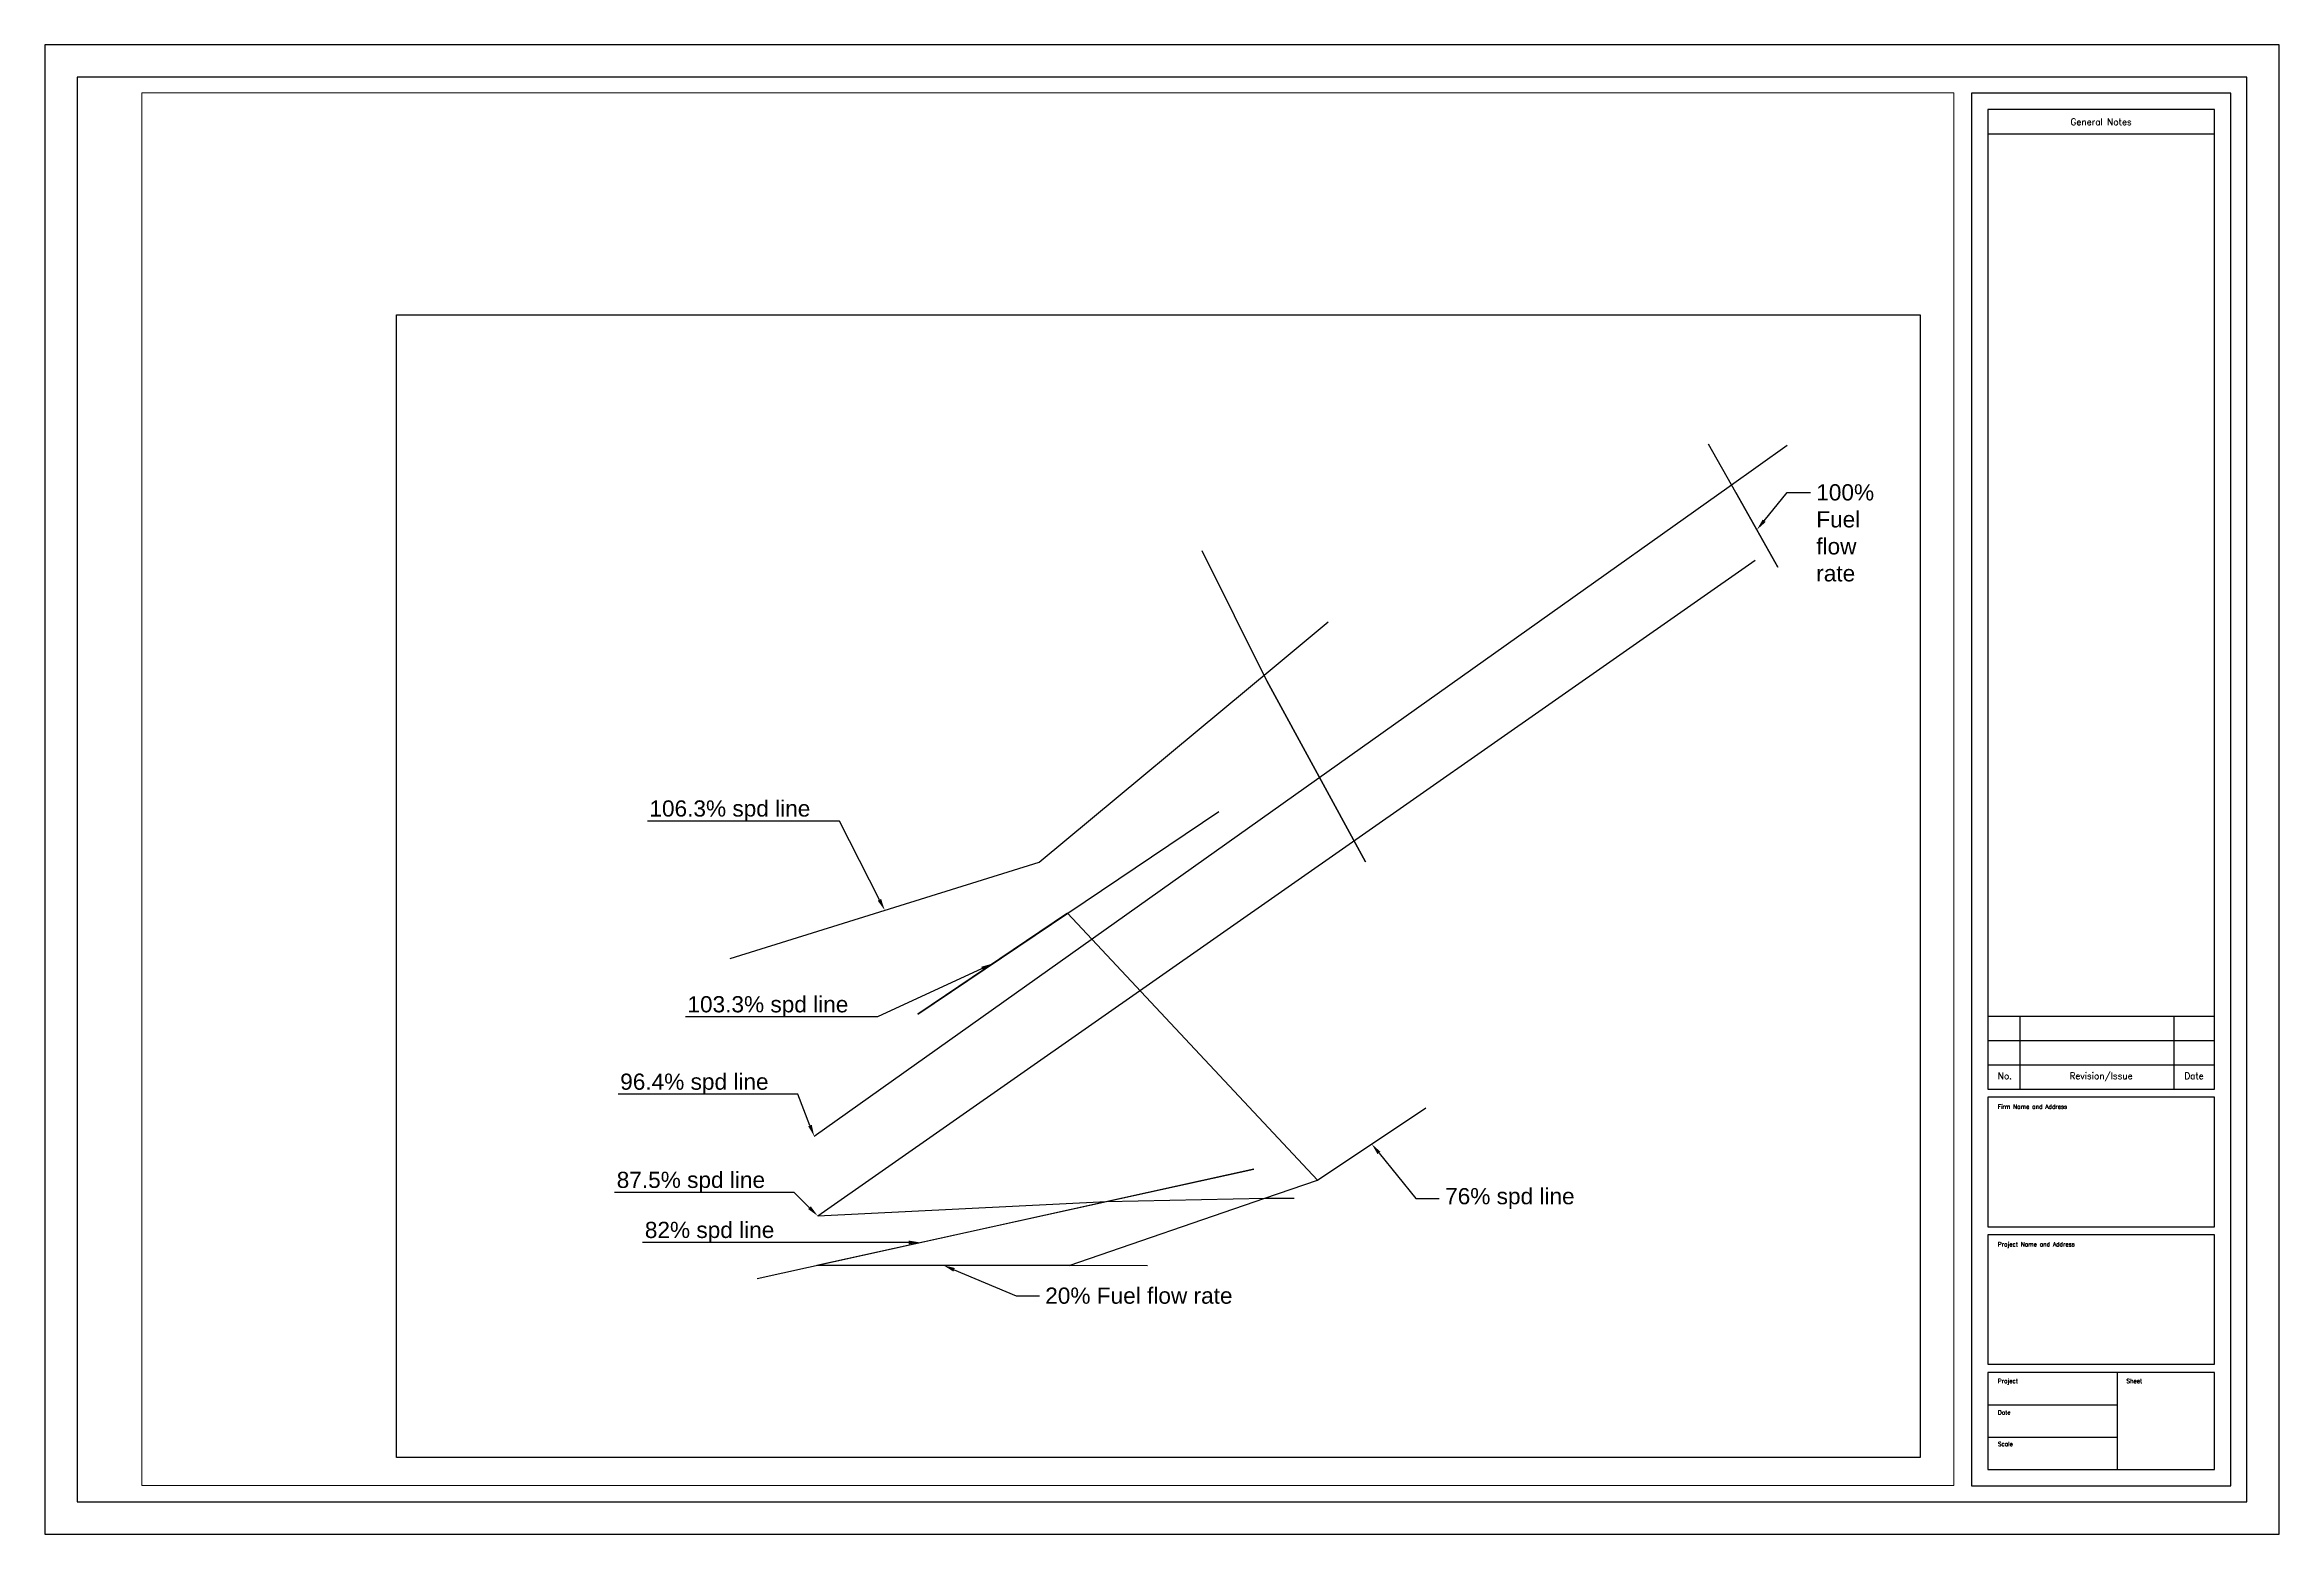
# Paper-space layout 'D-Size Layout' of a CAD drawing. Header units: inches. Extents: x 0 to 34.5, y 0 to 23.
import ezdxf
from ezdxf import colors
from ezdxf.entities.mleader import LeaderData, LeaderLine
from ezdxf.enums import TextEntityAlignment as Align
from ezdxf.math import Vec2, Vec3

# ---------------------------------------------------------------- set-up
doc = ezdxf.new("R2010")
doc.units = ezdxf.units.IN
doc.header["$LTSCALE"] = 48
doc.header["$MEASUREMENT"] = 0
doc.layers.add('Title Block', color=7, linetype='Continuous')
doc.layers.add('Viewport', color=5, linetype='Continuous')
doc.styles.add('Roman', font='romans')
doc.styles.get("Standard").update_dxf_attribs({"font": 'arial.ttf'})
picture_1 = doc.add_image_def('image1.png', size_in_pixel=(560, 420))

# ---------------------------------------------------------------- blocks, each defined once
blk = doc.blocks.new('Architectural Title Block')
for p, q in [((34.5, 23), (0, 23)), ((0, 23), (0, 0)), ((34.5, 0), (34.5, 23)), ((34, 22.5), (0.5, 22.5)), ((0.5, 22.5), (0.5, 0.5)), ((34, 0.5), (34, 22.5)), ((33.75, 22.25), (29.75, 22.25)), ((29.75, 22.25), (29.75, 0.75)), ((33.75, 0.75), (33.75, 22.25)), ((33.5, 22), (30, 22)), ((30, 22), (30, 6.875)), ((33.5, 6.875), (33.5, 22)), ((30, 21.625), (33.5, 21.625)), ((30, 8), (33.5, 8)), ((30.5, 6.875), (30.5, 8)), ((32.875, 6.875), (32.875, 8)), ((30, 7.625), (33.5, 7.625)), ((30, 7.25), (33.5, 7.25)), ((30, 6.875), (33.5, 6.875)), ((33.5, 6.75), (30, 6.75)), ((30, 6.75), (30, 4.75)), ((33.5, 4.75), (33.5, 6.75)), ((30, 4.75), (33.5, 4.75)), ((33.5, 4.625), (30, 4.625)), ((30, 4.625), (30, 2.625)), ((33.5, 2.625), (33.5, 4.625)), ((30, 2.625), (33.5, 2.625)), ((33.5, 2.5), (30, 2.5)), ((30, 2.5), (30, 1)), ((32, 1), (32, 2.5)), ((33.5, 1), (33.5, 2.5)), ((30, 2), (32, 2)), ((30, 1.5), (32, 1.5)), ((29.75, 0.75), (33.75, 0.75)), ((30, 1), (33.5, 1)), ((0.5, 0.5), (34, 0.5)), ((0, 0), (34.5, 0))]:
    blk.add_line(p, q)
at = {"style": 'Roman'}
for s, p in [('General Notes', (31.7483, 21.8078)), ('No.', (30.2636, 7.0784)), ('Revision/Issue', (31.7483, 7.0784)), ('Date', (33.1838, 7.0784))]:
    blk.add_text(s, height=0.1, dxfattribs=at).set_placement(p, align=Align.MIDDLE_CENTER)
for s, p in [('Firm Name and Address', (30.1554, 6.5711)), ('Project Name and Address', (30.1554, 4.4461)), ('Project', (30.1554, 2.3346)), ('Sheet', (32.1399, 2.3346)), ('Date', (30.1554, 1.8489)), ('Scale', (30.1554, 1.3632))]:
    blk.add_text(s, height=0.065, dxfattribs=at).set_placement(p)
at = {"color": 0, "style": 'Roman', "flags": 8}
for tag, p in [('FNAME', (-0.05, 6)), ('REVDATE', (-0.05, 3)), ('USER', (-0.05, 0))]:
    blk.add_attdef(tag, p, '', height=0.15, rotation=90, dxfattribs=at)

psp = doc.layouts.new('D-Size Layout')

# ---------------------------------------------------------------- linework, layer by layer
at = {"color": 1}
for p, q in [((26.11, 16.086), (25.685, 16.83)), ((26.11, 16.086), (26.757, 14.934)), ((26.757, 14.934), (26.11, 16.086)), ((18.866, 13.18), (17.87, 15.186)), ((18.866, 13.18), (20.393, 10.385)), ((20.393, 10.385), (18.866, 13.18)), ((19.65, 5.469), (15.793, 9.59)), ((16.391, 5.138), (18.837, 5.189)), ((18.837, 5.189), (19.292, 5.189)), ((11.935, 4.916), (16.391, 5.138)), ((11.921, 4.154), (15.829, 4.154)), ((15.829, 4.154), (17.024, 4.149))]:
    psp.add_line(p, q, dxfattribs=at)
at = {"color": 3}
for p, q in [((26.007, 16.179), (26.901, 16.814)), ((11.881, 6.145), (26.007, 16.179)), ((11.935, 4.916), (26.407, 15.041)), ((18.982, 13.394), (19.816, 14.087)), ((15.355, 10.38), (18.982, 13.394)), ((13.479, 8.033), (18.129, 11.162)), ((10.583, 8.892), (15.355, 10.38)), ((15.793, 9.59), (13.479, 8.033)), ((19.65, 5.469), (21.325, 6.585)), ((18.668, 5.64), (11, 3.944)), ((16.391, 5.138), (18.668, 5.64)), ((15.816, 4.149), (18.837, 5.189)), ((18.837, 5.189), (19.65, 5.469)), ((11.921, 4.154), (16.391, 5.138))]:
    psp.add_line(p, q, dxfattribs=at)

# ---------------------------------------------------------------- block references
at = {"layer": 'Title Block'}
psp.add_blockref('Architectural Title Block', (0, 0), dxfattribs=at)

# ---------------------------------------------------------------- pictures from other files: only their frames are drawn
image = psp.add_image(picture_1, insert=(5.429, 1.185), size_in_units=(23.526, 17.644))
image.dxf.flags = 7

# ---------------------------------------------------------------- leaders
at = {"color": 18, "true_color": 0x000000}
ml = psp.add_multileader_mtext('Standard', dxfattribs=at)
ml.set_content('100%\\PFuel\\Pflow\\Prate', color=(0, 0, 0))
ml.set_leader_properties()
ml.build(insert=Vec2(0, 0))
ml.multileader.update_dxf_attribs({"text_right_attachment_type": 6, "dogleg_length": 0.36, "arrow_head_size": 0.18})
ctx = ml.context
ctx.base_point, ctx.char_height, ctx.arrow_head_size, ctx.landing_gap_size, ctx.plane_origin = Vec3(27.261, 16.086), 0.25, 0.18, 0.09, Vec3(26.434, 15.51)
ctx.right_attachment = 6
notes = []
notes.append((ctx, [(0, (1, 1, 0), (26.901, 16.086), (1, 0), 0.36, [(0, [(26.434, 15.51)], 0, [])])]))
ctx.mtext.insert, ctx.mtext.flow_direction = Vec3(27.351, 16.213), 5
ml = psp.add_multileader_mtext('Standard', dxfattribs=at)
ml.set_content('106.3% spd line', color=(0, 0, 0))
ml.set_leader_properties()
ml.build(insert=Vec2(0, 0))
ml.multileader.update_dxf_attribs({"text_right_attachment_type": 6, "dogleg_length": 0.36, "arrow_head_size": 0.18})
ctx = ml.context
ctx.base_point, ctx.char_height, ctx.arrow_head_size, ctx.landing_gap_size, ctx.plane_origin = Vec3(9.298, 11.173), 0.25, 0.18, 0.09, Vec3(12.969, 9.636)
ctx.right_attachment, ctx.text_align_type = 6, 2
notes.append((ctx, [(0, (1, 1, 0), (12.271, 11.013), (-1, 0), 0.36, [(0, [(12.969, 9.636)], 0, [])])]))
ctx.mtext.insert, ctx.mtext.alignment, ctx.mtext.flow_direction = Vec3(11.821, 11.332), 3, 5
ml = psp.add_multileader_mtext('Standard', dxfattribs=at)
ml.set_content('103.3% spd line', color=(0, 0, 0))
ml.set_leader_properties()
ml.build(insert=Vec2(0, 0))
ml.multileader.update_dxf_attribs({"text_right_attachment_type": 6, "dogleg_length": 0.36, "arrow_head_size": 0.18})
ctx = ml.context
ctx.base_point, ctx.char_height, ctx.arrow_head_size, ctx.landing_gap_size, ctx.plane_origin = Vec3(9.885, 8.149), 0.25, 0.18, 0.09, Vec3(14.636, 8.812)
ctx.right_attachment, ctx.text_align_type = 6, 2
notes.append((ctx, [(0, (1, 1, 0), (12.858, 7.989), (-1, 0), 0.36, [(0, [(14.636, 8.812)], 0, [])])]))
ctx.mtext.insert, ctx.mtext.alignment, ctx.mtext.flow_direction = Vec3(12.408, 8.309), 3, 5
ml = psp.add_multileader_mtext('Standard', dxfattribs=at)
ml.set_content('96.4% spd line', color=(0, 0, 0))
ml.set_leader_properties()
ml.build(insert=Vec2(0, 0))
ml.multileader.update_dxf_attribs({"text_right_attachment_type": 6, "dogleg_length": 0.36, "arrow_head_size": 0.18})
ctx = ml.context
ctx.base_point, ctx.char_height, ctx.arrow_head_size, ctx.landing_gap_size, ctx.plane_origin = Vec3(8.824, 6.955), 0.25, 0.18, 0.09, Vec3(11.881, 6.145)
ctx.right_attachment, ctx.text_align_type = 6, 2
notes.append((ctx, [(0, (1, 1, 0), (11.626, 6.795), (-1, 0), 0.36, [(0, [(11.881, 6.145)], 0, [])])]))
ctx.mtext.insert, ctx.mtext.alignment, ctx.mtext.flow_direction = Vec3(11.176, 7.114), 3, 5
ml = psp.add_multileader_mtext('Standard', dxfattribs=at)
ml.set_content('76% spd line', color=(0, 0, 0))
ml.set_leader_properties()
ml.build(insert=Vec2(0, 0))
ml.multileader.update_dxf_attribs({"text_right_attachment_type": 6, "dogleg_length": 0.36, "arrow_head_size": 0.18})
ctx = ml.context
ctx.base_point, ctx.char_height, ctx.arrow_head_size, ctx.landing_gap_size, ctx.plane_origin = Vec3(21.531, 5.187), 0.25, 0.18, 0.09, Vec3(20.487, 6.027)
ctx.right_attachment = 6
notes.append((ctx, [(0, (1, 1, 0), (21.171, 5.187), (1, 0), 0.36, [(0, [(20.487, 6.027)], 0, [])])]))
ctx.mtext.insert, ctx.mtext.flow_direction = Vec3(21.621, 5.346), 5
ml = psp.add_multileader_mtext('Standard', dxfattribs=at)
ml.set_content('87.5% spd line', color=(0, 0, 0))
ml.set_leader_properties()
ml.build(insert=Vec2(0, 0))
ml.multileader.update_dxf_attribs({"text_right_attachment_type": 6, "dogleg_length": 0.36, "arrow_head_size": 0.18})
ctx = ml.context
ctx.base_point, ctx.char_height, ctx.arrow_head_size, ctx.landing_gap_size, ctx.plane_origin = Vec3(8.769, 5.438), 0.25, 0.18, 0.09, Vec3(11.935, 4.916)
ctx.right_attachment, ctx.text_align_type = 6, 2
notes.append((ctx, [(0, (1, 1, 0), (11.572, 5.278), (-1, 0), 0.36, [(0, [(11.935, 4.916)], 0, [])])]))
ctx.mtext.insert, ctx.mtext.alignment, ctx.mtext.flow_direction = Vec3(11.122, 5.598), 3, 5
ml = psp.add_multileader_mtext('Standard', dxfattribs=at)
ml.set_content('82% spd line', color=(0, 0, 0))
ml.set_leader_properties()
ml.build(insert=Vec2(0, 0))
ml.multileader.update_dxf_attribs({"text_right_attachment_type": 6, "dogleg_length": 0.36, "arrow_head_size": 0.18})
ctx = ml.context
ctx.base_point, ctx.char_height, ctx.arrow_head_size, ctx.landing_gap_size, ctx.plane_origin = Vec3(9.204, 4.665), 0.25, 0.18, 0.09, Vec3(13.518, 4.506)
ctx.right_attachment, ctx.text_align_type = 6, 2
notes.append((ctx, [(0, (1, 1, 0), (11.715, 4.506), (-1, 0), 0.36, [(0, [(13.518, 4.506)], 0, [])])]))
ctx.mtext.insert, ctx.mtext.alignment, ctx.mtext.flow_direction = Vec3(11.265, 4.825), 3, 5
ml = psp.add_multileader_mtext('Standard', dxfattribs=at)
ml.set_content('20% Fuel flow rate', color=(0, 0, 0))
ml.set_leader_properties()
ml.build(insert=Vec2(0, 0))
ml.multileader.update_dxf_attribs({"text_right_attachment_type": 6, "dogleg_length": 0.36, "arrow_head_size": 0.18})
ctx = ml.context
ctx.base_point, ctx.char_height, ctx.arrow_head_size, ctx.landing_gap_size, ctx.plane_origin = Vec3(15.357, 3.68), 0.25, 0.18, 0.09, Vec3(13.875, 4.154)
ctx.right_attachment = 6
notes.append((ctx, [(0, (1, 1, 0), (14.997, 3.68), (1, 0), 0.36, [(0, [(13.875, 4.154)], 0, [])])]))
ctx.mtext.insert, ctx.mtext.flow_direction = Vec3(15.447, 3.81), 5
for ctx, leaders in notes:
    for number, flags, end, landing, length, lines in leaders:
        leader = LeaderData()
        leader.index, (leader.has_last_leader_line, leader.has_dogleg_vector, leader.attachment_direction) = number, flags
        leader.last_leader_point, leader.dogleg_vector, leader.dogleg_length = Vec3(end), Vec3(landing), length
        for number, points, colour, breaks in lines:
            line = LeaderLine()
            line.index, line.vertices, line.color, line.breaks = number, Vec3.list(points), colors.encode_raw_color(colour), breaks
            leader.lines.append(line)
        ctx.leaders.append(leader)

# ---------------------------------------------------------------- viewports
at = {"layer": 'Viewport'}
psp.add_viewport(center=(15.488, 11.505), size=(27.976, 21.4991), view_center_point=(605.967, 465.994), view_height=1031.95692, dxfattribs=at)

doc.saveas('drawing.dxf')
